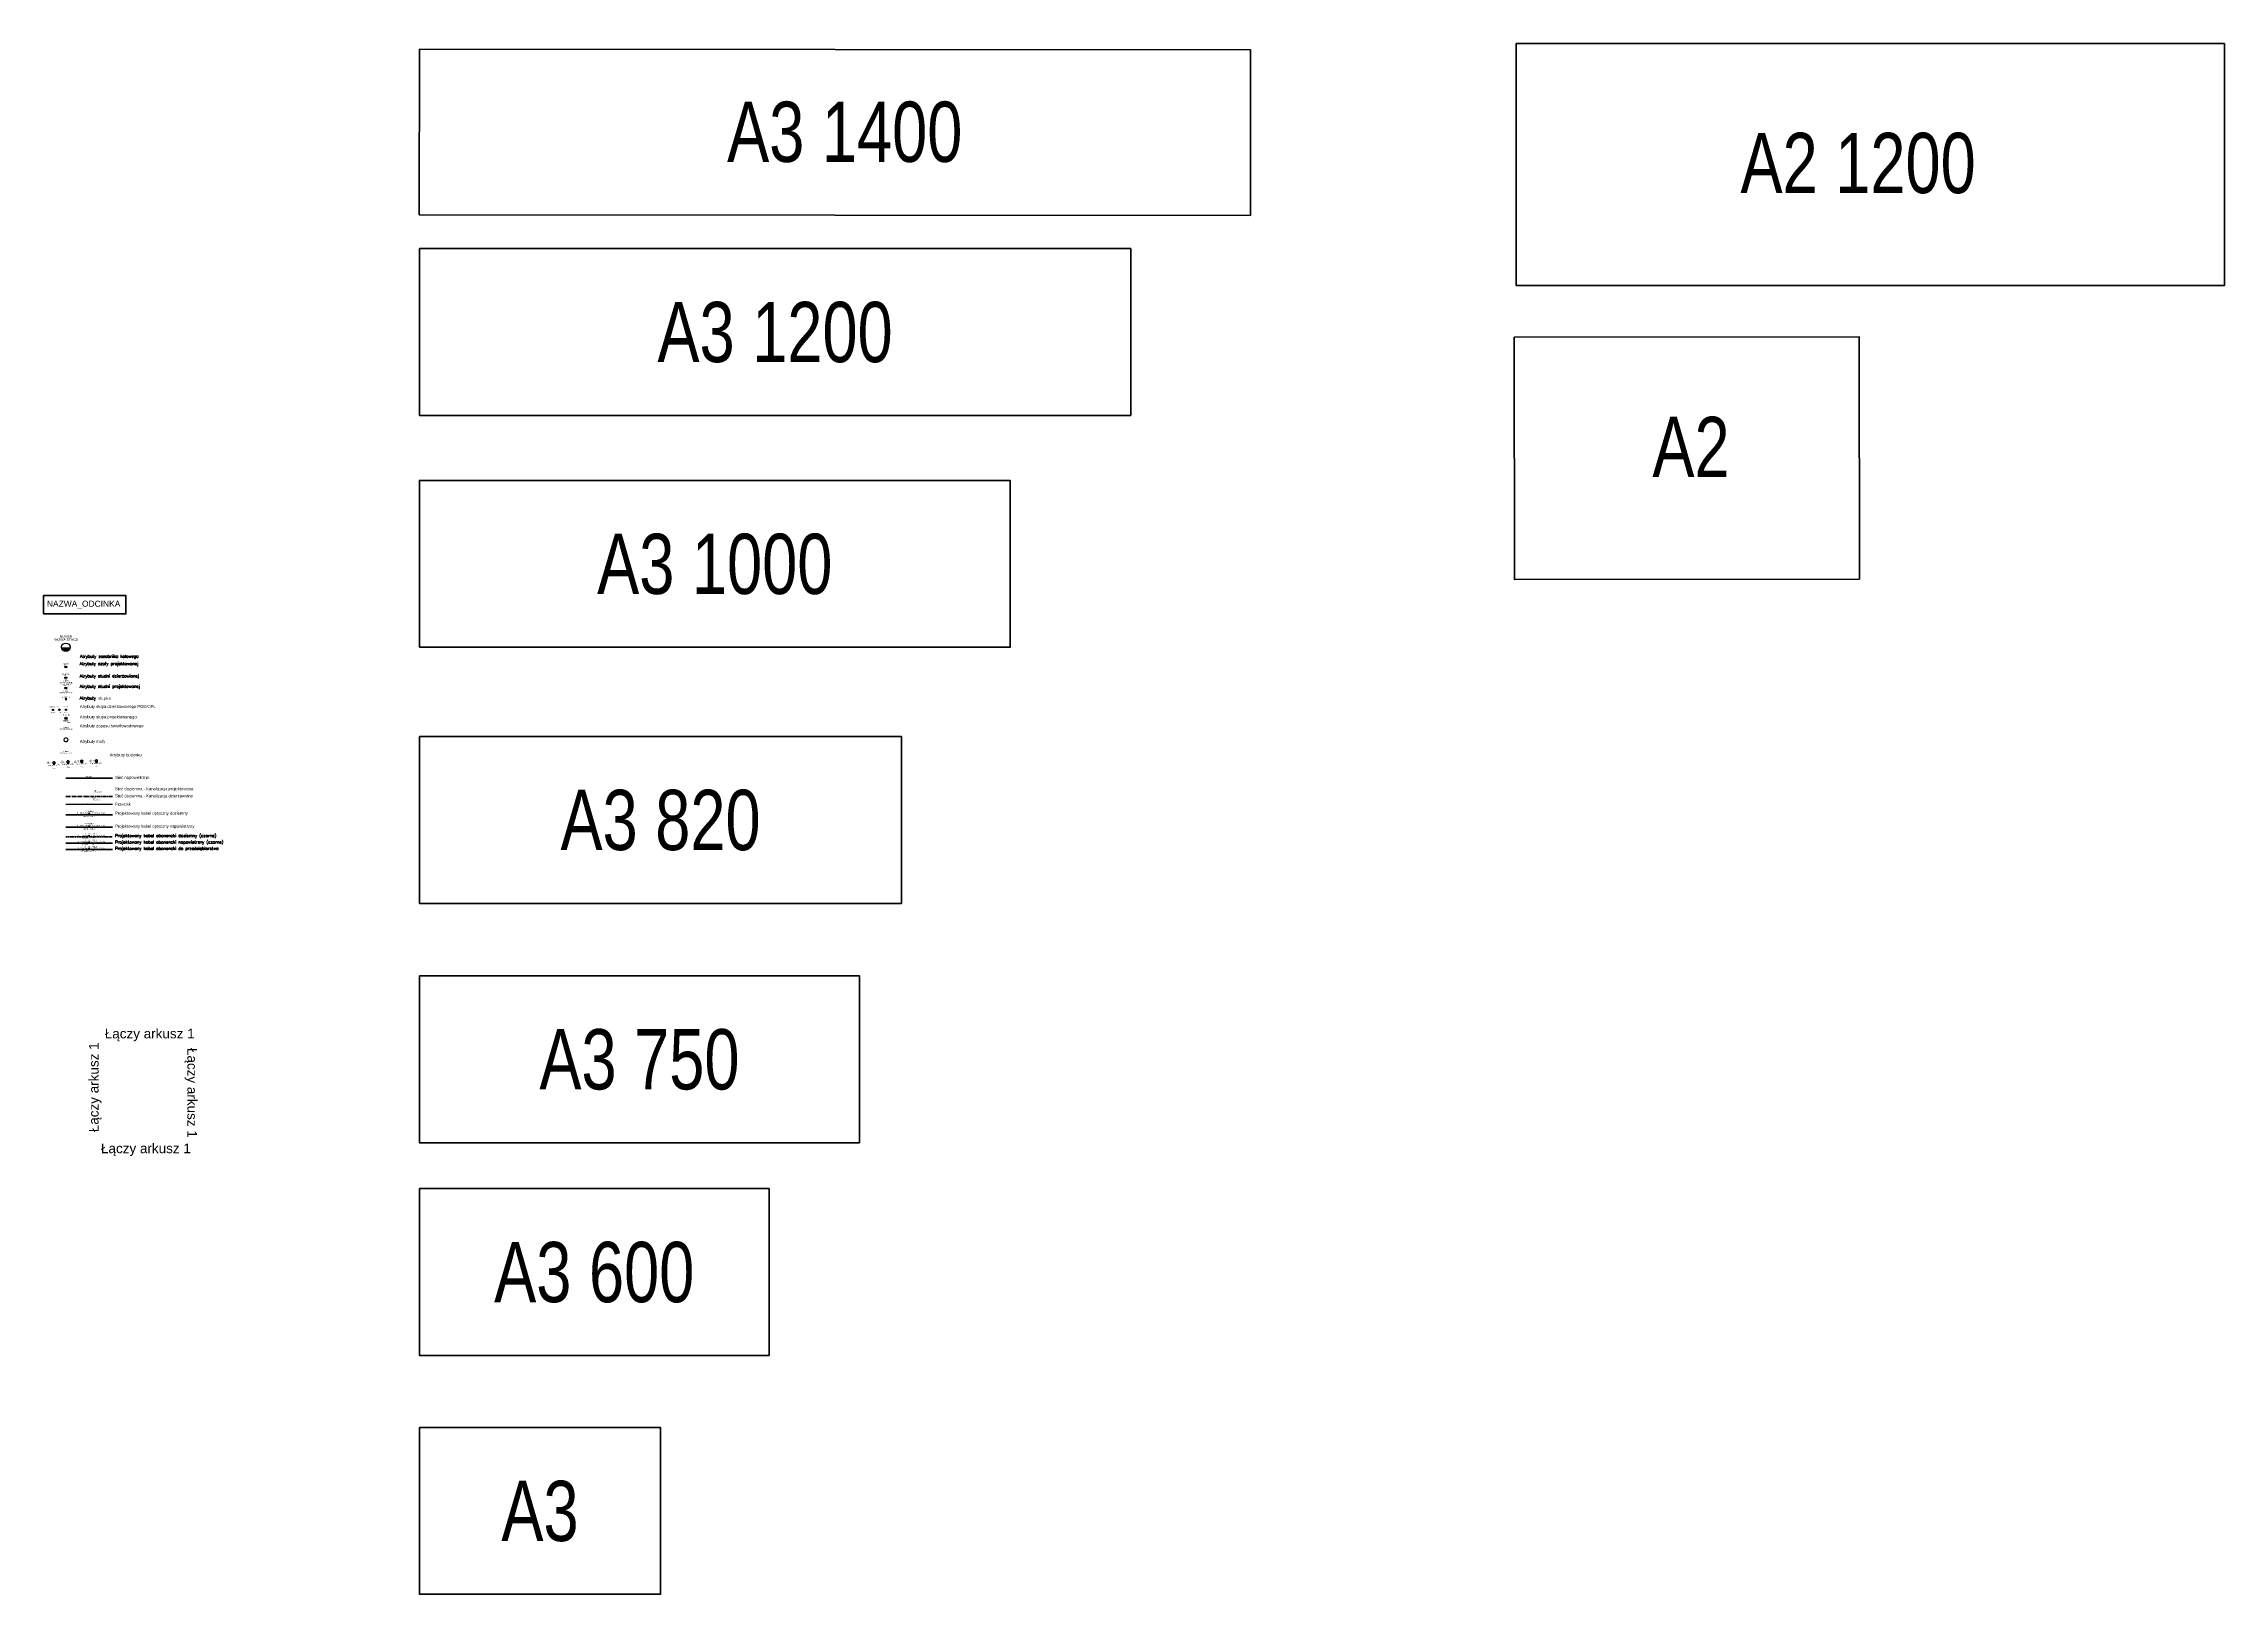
# Model space of a CAD drawing. Header units: metres. Extents: x 7542702 to 7555152, y 5804026 to 5815503.
# Drawn here: x 7549963 to 7551772, y 5806556 to 5807843 of the extents above; entities that cross this region are included whole.
import ezdxf
from ezdxf.enums import TextEntityAlignment as Align

# ---------------------------------------------------------------- set-up
doc = ezdxf.new("R2010")
doc.units = ezdxf.units.M
doc.linetypes.add('CENTER', pattern=[50.8, 31.75, -6.35, 6.35, -6.35])
doc.linetypes.add('DYN_DIM', pattern=[0.013455, 0.003844, -0.009611])
for name, color, linetype, lineweight in [('_ARKUSZE', 236, 'Continuous', 50), ('_KABEL_ABONENCKI_DOZIEMNY', 104, 'DYN_DIM', 50), ('_KABEL_ABONENCKI_NAPOWIETRZNY', 104, 'Continuous', 50), ('_KABEL_ABONENCKI_PRZEDSIEBIORSTWO', 4, 'Continuous', 50), ('_KABEL_OPTYCZNY_DOZIEMNY', 1, 'Continuous', 50), ('_KABEL_OPTYCZNY_NAPOWIETRZNY', 1, 'Continuous', 50), ('_MUFA', 202, 'Continuous', 30), ('_ODCINEK_FUNKCJONALNY', 3, 'Continuous', 50), ('_PA_DODATKOWE', 2, 'Continuous', 30), ('_PA_INWESTYCJE_WŁASNE', 6, 'Continuous', 30), ('_PA_OPCJONALNE', 1, 'Continuous', 30), ('_PA_PODSTAWOWE', 3, 'Continuous', 30), ('_PRZECISK', 5, 'Continuous', 30), ('_SIEC_DOZIEMNA_DZIERZAWIONA', 32, 'CENTER', 50), ('_SIEC_NAPOWIETRZNA', 5, 'Continuous', 50), ('_SLUP_DZIERZAWIONY_ENERGETYCZNY', 1, 'Continuous', 30), ('_SLUP_DZIERZAWIONY_OŚWIETLENIOWY', 104, 'Continuous', 30), ('_SLUP_DZIERZAWIONY_TELEKOMUNIKACYJNY', 30, 'Continuous', 30), ('_SLUP_PROJEKTOWANY', 4, 'Continuous', 30), ('_SLUPEK', 30, 'Continuous', 30), ('_STACJA_TRANSFORMATOROWA', 1, 'Continuous', 30), ('_STUDNIA_DZIERZAWIONA', 32, 'Continuous', 30), ('_STUDNIA_PROJEKTOWANA', 30, 'Continuous', 30), ('_SZAFA_OLT_PROJEKTOWANA', 30, 'Continuous', 30), ('_SZAFA_PROJEKTOWANA', 30, 'Continuous', 30), ('_ZAPAS', 3, 'Continuous', 30), ('_ZAPAS_KABLA', 3, 'Continuous', 30)]:
    doc.layers.add(name, color=color, linetype=linetype, lineweight=lineweight)
for name, color, linetype in [('_INFO_LOKALIZACJA', 7, 'Continuous'), ('_INFO_MUFA', 150, 'Continuous'), ('_INFO_ZAPAS', 7, 'Continuous'), ('_MM mufy', 3, 'Continuous'), ('_TABELKA', 7, 'Continuous'), ('_WYMIAROWANIE', 5, 'Continuous')]:
    doc.layers.add(name, color=color, linetype=linetype)
doc.layers.get('_MUFA').off()
doc.styles.add('DYN_DIM', font='arial.ttf')
doc.styles.get("Standard").update_dxf_attribs({"font": 'arial.ttf'})
doc.dimstyles.get("Standard").update_dxf_attribs({"dimtxt": 0.18, "dimasz": 0.18, "dimexe": 0.18, "dimexo": 0.0625, "dimgap": 0.09, "dimtad": 0, "dimtih": 1, "dimtoh": 1, "dimdec": 4, "dimzin": 0, "dimdsep": 46, "dimtxsty": 'Standard', "dimcen": 0.09, "dimadec": 0, "dimazin": 0, "dimtfac": 1, "dimtdec": 4, "dimtofl": 0, "dimtmove": 0, "dimatfit": 3, "dimfxl": 1, "dimtolj": 1, "dimtzin": 0, "dimarcsym": 0})

# ---------------------------------------------------------------- blocks, each defined once
blk = doc.blocks.new('STACJA_TRANSFORMATOROWA')
at = {"layer": '_STACJA_TRANSFORMATOROWA', "ltscale": 0.8}
h = blk.add_hatch(color=256, dxfattribs=at)
h.paths.add_polyline_path([(-3.5, 0.1), (3.6, 0.1, 0.978096)])
h.paths.add_polyline_path([(3.6, 0, 0.003703), (3.6, 0.1), (-3.5, 0.1, 1.014849)])
h.paths.add_polyline_path([(-3.5, 0.1), (3.6, 0.1, 0.978096)])
at = {"layer": '_STACJA_TRANSFORMATOROWA'}
blk.add_circle((0, 0), 3.55, dxfattribs=at)
blk = doc.blocks.new('*D86')
at = {"layer": 'Defpoints', "color": 0}
for p in [(7549981.8, 5807233.5), (7549981.8, 5807233.5), (7550020.4, 5807233.5)]:
    blk.add_point(p, dxfattribs=at)
at = {"layer": '_WYMIAROWANIE', "color": 0, "insert": (7550001.1, 5807234.4), "char_height": 1.5, "attachment_point": 5}
blk.add_mtext('\\A1;38.6m', dxfattribs=at)
blk = doc.blocks.new('OPIS_KABLA')
at = {"color": 0, "linetype": 'Continuous'}
blk.add_lwpolyline([(0, 0.5), (0, 1.5)], dxfattribs=at)
blk.add_circle((0, 0), 0.1, dxfattribs=at)
at = {"color": 0, "style": 'DYN_DIM', "flags": 4}
blk.add_attdef('DLUGOSC_TRASOWA', text='', height=1, dxfattribs=at).set_placement((-0.3, 0.5), align=Align.RIGHT)
at = {"color": 0, "lineweight": -3, "style": 'DYN_DIM'}
for tag, flags, p in [('ODC_FUNKCJONALNY', 13, (0, 3.4)), ('TYP_KABLA', 12, (0, 2))]:
    blk.add_attdef(tag, text='', height=1, dxfattribs=dict(at, flags=flags)).set_placement(p, align=Align.CENTER)
at = {"color": 0, "lineweight": -3, "style": 'DYN_DIM', "flags": 12}
blk.add_attdef('DLUGOSC_INSTALACYJNA', (0.3, 0.5), '', height=1, dxfattribs=at)
at = {"color": 0, "style": 'DYN_DIM', "flags": 12}
blk.add_attdef('NUMER_KABLA', text='', height=1, dxfattribs=at).set_placement((0, -1.6), align=Align.CENTER)
blk = doc.blocks.new('OPIS_PRZYLACZA')
at = {"color": 0, "linetype": 'Continuous', "lineweight": 30}
blk.add_lwpolyline([(0, 0.5), (0, 1.5)], dxfattribs=at)
at = {"color": 0}
blk.add_circle((0, 0), 0.1, dxfattribs=at)
at = {"color": 0, "insert": (-1.2, -0.6), "char_height": 1, "width": 7.492, "attachment_point": 3}
blk.add_mtext('L. KABLI:', dxfattribs=at)
at = {"color": 0, "style": 'DYN_DIM', "flags": 12}
for tag, p in [('DLUGOSC_TRASOWA', (-0.2, 0.5)), ('ILOSC_KABLI', (0, -1.5))]:
    blk.add_attdef(tag, text='', height=1, dxfattribs=at).set_placement(p, align=Align.RIGHT)
at = {"color": 0, "lineweight": -3, "style": 'DYN_DIM'}
for tag, flags, p in [('ODC_FUNKCJONALNY', 13, (0, 3.4)), ('TYP_KABLA', 12, (0, 2))]:
    blk.add_attdef(tag, text='', height=1, dxfattribs=dict(at, flags=flags)).set_placement(p, align=Align.CENTER)
at = {"color": 0, "style": 'DYN_DIM', "flags": 13}
blk.add_attdef('NUMER_ID', text='', height=1, dxfattribs=at).set_placement((-0.6, 5.2), align=Align.MIDDLE)
at = {"color": 0, "lineweight": -3, "style": 'DYN_DIM', "flags": 12}
blk.add_attdef('DLUGOSC_INSTALACYJNA', (0.3, 0.5), '', height=1, dxfattribs=at)
at = {"color": 150, "style": 'DYN_DIM', "flags": 12}
for tag, p in [('NUMER_WLOKNA', (0.8, -2.8)), ('MUFA', (0.8, -1.5))]:
    blk.add_attdef(tag, p, '', height=1, dxfattribs=at)
blk = doc.blocks.new('MUFA_II')
at = {"layer": '_MM mufy'}
h = blk.add_hatch(color=256, dxfattribs=at)
h.dxf.hatch_style = 1
h.paths.add_polyline_path([(2.2, 0.1, 1), (-2.1, -0.1, 1)])
h.paths.add_polyline_path([(-1.1, 0, -1), (1.2, 0.1, -1)], flags=16)
h.paths.add_polyline_path([(-0.8, 0, -1), (0.9, 0.1, -1)], flags=0)
blk = doc.blocks.new('ZAPAS')
at = {"layer": '_ZAPAS'}
blk.add_circle((0, 0), 1, dxfattribs=at)
blk.add_text('ZAPAS', height=1, dxfattribs=at).set_placement((0, -2.5), align=Align.CENTER)
at = {"layer": '_ZAPAS', "style": 'DYN_DIM', "flags": 13}
blk.add_attdef('ODC_FUNKCJONALNY', text='', height=1, dxfattribs=at).set_placement((0, 1.6), align=Align.CENTER)
at = {"layer": '_ZAPAS', "flags": 12}
blk.add_attdef('DLUGOSC', text='', height=1, dxfattribs=at).set_placement((0, -4), align=Align.CENTER)
blk = doc.blocks.new('SLUP_PROJEKTOWANY')
h = blk.add_hatch(color=256)
h.dxf.hatch_style = 1
h.paths.add_polyline_path([(0.5, 0, 1), (-0.5, 0, 1)])
at = {"lineweight": 30}
blk.add_circle((0, 0), 0.527, dxfattribs=at)
at = {"color": 7, "flags": 12}
blk.add_attdef('WLASCICIEL', text='', height=1, dxfattribs=at).set_placement((1.3, 2.3), align=Align.RIGHT)
at = {"color": 7, "lineweight": -3, "style": 'DYN_DIM', "flags": 13}
blk.add_attdef('ODC_FUNKCJONALNY', text='', height=1, dxfattribs=at).set_placement((0.4, 3.8), align=Align.CENTER)
at = {"color": 7, "flags": 12}
blk.add_attdef('SLUP_NUMER', (1.5, 2.3), '', height=1, dxfattribs=at)
blk.add_attdef('TYP', text='', height=1, dxfattribs=at).set_placement((0, -2.8), align=Align.CENTER)
blk = doc.blocks.new('SLUP_DZIERZAWIONY')
h = blk.add_hatch(color=256)
h.dxf.hatch_style = 1
h.paths.add_polyline_path([(0.5, 0, 1), (-0.5, 0, 1)])
at = {"lineweight": 30}
blk.add_circle((0, 0), 0.527, dxfattribs=at)
at = {"color": 7, "flags": 12}
blk.add_attdef('WLASCICIEL', text='', height=1, dxfattribs=at).set_placement((0.6, 1.9), align=Align.RIGHT)
at = {"color": 7, "style": 'DYN_DIM', "flags": 13}
blk.add_attdef('ODC_FUNKCJONALNY', text='', height=1, dxfattribs=at).set_placement((0.4, 3.3), align=Align.CENTER)
at = {"color": 7, "flags": 12}
blk.add_attdef('SLUP_NUMER', (0.9, 1.9), '', height=1, dxfattribs=at)
blk.add_attdef('TYP', text='', height=1, dxfattribs=at).set_placement((0, -2.8), align=Align.CENTER)
blk = doc.blocks.new('SLUPEK')
at = {"layer": '_SLUPEK'}
blk.add_lwpolyline([(-0.7, 1.2), (0, 0), (0.7, 1.2)], close=True, dxfattribs=at)
at = {"layer": '_SLUPEK', "style": 'DYN_DIM'}
blk.add_text('SŁUPEK', height=1, dxfattribs=at).set_placement((-3.3, 1.9))
at = {"layer": '_SLUPEK', "style": 'DYN_DIM', "flags": 13}
blk.add_attdef('ODC_FUNKCJONALNY', text='', height=1, dxfattribs=at).set_placement((0, 3.4), align=Align.CENTER)
at = {"layer": '_SLUPEK', "style": 'DYN_DIM', "flags": 12}
blk.add_attdef('NUMER', (2.6, 1.9), '', height=1, dxfattribs=at)
blk = doc.blocks.new('STUDNIA_PROJEKTOWANA')
at = {"layer": '_STUDNIA_PROJEKTOWANA'}
blk.add_lwpolyline([(-0.8, -0.4), (-0.8, 0.4), (0.8, 0.4), (0.8, -0.4)], close=True, dxfattribs=at)
at = {"layer": '_STUDNIA_PROJEKTOWANA', "style": 'DYN_DIM'}
blk.add_text('STUDNIA', height=1, dxfattribs=at).set_placement((-3.4, 2.3))
for tag, flags, p in [('ODC_FUNKCJONALNY', 13, (0, 3.8)), ('TYP', 12, (0, 1)), ('DLUGOSC_ZAPASU', 12, (0, -1.7)), ('WSPOLRZEDNE', 12, (0, -4.6)), ('ADRES', 12, (0, -3.3))]:
    blk.add_attdef(tag, text='', height=1, dxfattribs=dict(at, flags=flags)).set_placement(p, align=Align.CENTER)
at = {"layer": '_STUDNIA_PROJEKTOWANA', "style": 'DYN_DIM', "flags": 12}
blk.add_attdef('NUMER', (3.2, 2.3), '', height=1, dxfattribs=at)
blk = doc.blocks.new('STUDNIA_DZIERZAWIONA')
at = {"layer": '_STUDNIA_DZIERZAWIONA'}
blk.add_lwpolyline([(-0.8, -0.4), (-0.8, 0.4), (0.8, 0.4), (0.8, -0.4)], close=True, dxfattribs=at)
at = {"layer": '_STUDNIA_DZIERZAWIONA', "style": 'DYN_DIM'}
blk.add_text('STUDNIA', height=1, dxfattribs=at).set_placement((-3.3, 2.3))
for tag, flags, p in [('ODC_FUNKCJONALNY', 13, (0, 3.7)), ('TYP', 12, (0, 1)), ('DLUGOSC_ZAPASU', 12, (0, -1.7)), ('WSPOLRZEDNE', 12, (0, -4.6)), ('ADRES', 12, (0, -3.3))]:
    blk.add_attdef(tag, text='', height=1, dxfattribs=dict(at, flags=flags)).set_placement(p, align=Align.CENTER)
at = {"layer": '_STUDNIA_DZIERZAWIONA', "style": 'DYN_DIM', "flags": 12}
blk.add_attdef('NUMER', (3.2, 2.3), '', height=1, dxfattribs=at)
blk = doc.blocks.new('SZAFA')
at = {"layer": '_SZAFA_PROJEKTOWANA'}
for p, q in [((-0.8, 0.4), (0.8, -0.4)), ((0.8, 0.4), (-0.8, -0.4))]:
    blk.add_line(p, q, dxfattribs=at)
blk.add_lwpolyline([(-0.8, 0.4), (0.8, 0.4), (0.8, -0.4), (-0.8, -0.4)], close=True, dxfattribs=at)
at = {"layer": '_SZAFA_PROJEKTOWANA', "style": 'DYN_DIM'}
blk.add_text('SZAFA', height=1, dxfattribs=at).set_placement((0, 2.3), align=Align.CENTER)
for tag, flags, p in [('ODC_FUNKCJONALNY', 13, (0, 3.7)), ('TYP', 12, (0, 1))]:
    blk.add_attdef(tag, text='', height=1, dxfattribs=dict(at, flags=flags)).set_placement(p, align=Align.CENTER)
blk = doc.blocks.new('MUFA_I')
blk = doc.blocks.new('SIEC_DOZIEMNA')
at = {"color": 0, "linetype": 'Continuous'}
blk.add_circle((0, 0), 0.1, dxfattribs=at)
at = {"color": 0, "style": 'DYN_DIM', "flags": 12}
for tag, p in [('DLUGOSC', (0, 0.5)), ('TYP', (0, 1.7))]:
    blk.add_attdef(tag, text='', height=1, dxfattribs=at).set_placement(p, align=Align.CENTER)
blk = doc.blocks.new('ADRES')
for points in [[(0.8, -2.1), (0.8, -2.1), (0.8, -1), (1.2, -1), (0, 0), (-1.2, -1), (-0.8, -1), (-0.8, -2.1), (0.8, -2.1), (0.8, -2.1)], [(-0.3, -2.1), (-0.3, -1.4), (0.3, -1.4), (0.3, -2.1)]]:
    blk.add_lwpolyline(points)
at = {"color": 212, "insert": (-3.1, -0.4), "char_height": 1, "width": 1e-16, "attachment_point": 6}
blk.add_mtext('LOK:  ', dxfattribs=at)
at = {"color": 4, "insert": (-3.1, -1.7), "char_height": 1, "width": 1e-16, "attachment_point": 6}
blk.add_mtext('PRZ: ', dxfattribs=at)
at = {"color": 7}
for tag, flags, p in [('WOJEWODZTWO', 13, (23.3, 20)), ('ID_OBSZARU', 13, (29.1, 23.1)), ('POWIAT', 13, (29.1, 18.5)), ('SZEROKOSC_GEOGRAFICZNA', 13, (18.7, 10.2)), ('KATEGORIA_STAWKI_JEDNOSTKOWEJ_100', 13, (29.1, 4.8)), ('KWOTA_STAWKI_JEDNOSTKOWEJ_100', 13, (29.1, 2.9)), ('DLUGOSC_GEOGRAFICZNA', 13, (29.1, 8.2)), ('DOFINANSOWANIE_95', 13, (29.1, 0.9)), ('GMINA', 13, (29.1, 16.8)), ('TERC', 13, (29.1, 15.2)), ('SIMC', 13, (29.1, 13.4)), ('ULIC', 13, (29.1, 11.8)), ('NR_PORZADKOWY', 12, (0, -6.1)), ('MIEJSCOWOSC', 12, (0, -3.6)), ('ULICA', 12, (0, -4.9))]:
    blk.add_attdef(tag, text='', height=1, dxfattribs=dict(at, flags=flags)).set_placement(p, align=Align.CENTER)
at = {"color": 1}
for tag, flags, p in [('ID_PA', 5, (29.1, 21.6)), ('RODZAJ_OBIEKTU', 5, (29.1, 6.6)), ('ZAPAS', 13, (29.1, -2.6))]:
    blk.add_attdef(tag, text='', height=1, dxfattribs=dict(at, flags=flags)).set_placement(p, align=Align.CENTER)
at = {"color": 212, "flags": 12}
blk.add_attdef('LICZBA_LOKALI', text='', height=1, dxfattribs=at).set_placement((-2.9, -0.4), align=Align.MIDDLE_LEFT)
at = {"color": 150, "flags": 12}
for tag, p in [('MUFA', (1.8, -0.9)), ('NUMER_WLOKNA', (1.9, -2.2))]:
    blk.add_attdef(tag, p, '', height=1, dxfattribs=at)
at = {"color": 7, "style": 'DYN_DIM', "flags": 13}
blk.add_attdef('ODC_FUNKCJONALNY', text='', height=1, dxfattribs=at).set_placement((29.1, -1), align=Align.CENTER)
at = {"color": 4, "flags": 12}
blk.add_attdef('LICZBA_SED_W_DANYM_PA', text='', height=1, dxfattribs=at).set_placement((-2.9, -1.7), align=Align.MIDDLE_LEFT)
blk = doc.blocks.new('ARKUSZ A3 1200')
at = {"layer": '_ARKUSZE'}
blk.add_lwpolyline([(-295, 69.2), (295, 69.2), (295, -69.2), (-295, -69.2)], close=True, dxfattribs=at)
at = {"layer": '_ARKUSZE', "width": 0.75}
blk.add_attdef('ARKUSZ', text='', height=50, dxfattribs=at).set_placement((0, 0), align=Align.MIDDLE)
blk = doc.blocks.new('ARKUSZ A3 820')
at = {"layer": '_ARKUSZE'}
blk.add_lwpolyline([(-200, 69.2), (200, 69.2), (200, -69.2), (-200, -69.2)], close=True, dxfattribs=at)
at = {"layer": '_ARKUSZE', "width": 0.75}
blk.add_attdef('ARKUSZ', text='', height=50, dxfattribs=at).set_placement((0, 0), align=Align.MIDDLE)
blk = doc.blocks.new('ARKUSZ A3 750')
at = {"layer": '_ARKUSZE'}
blk.add_lwpolyline([(-182.5, 69.3), (182.5, 69.3), (182.5, -69.2), (-182.5, -69.2)], close=True, dxfattribs=at)
at = {"layer": '_ARKUSZE', "width": 0.75}
blk.add_attdef('ARKUSZ', text='', height=50, dxfattribs=at).set_placement((0, 0), align=Align.MIDDLE)
blk = doc.blocks.new('ARKUSZ A3 600')
at = {"layer": '_ARKUSZE'}
blk.add_lwpolyline([(-145, 69.2), (145, 69.2), (145, -69.2), (-145, -69.2)], close=True, dxfattribs=at)
at = {"layer": '_ARKUSZE', "width": 0.75}
blk.add_attdef('ARKUSZ', text='', height=50, dxfattribs=at).set_placement((0, 0), align=Align.MIDDLE)
blk = doc.blocks.new('ARKUSZ A3')
at = {"layer": '_ARKUSZE'}
blk.add_lwpolyline([(-100, 69.2), (100, 69.2), (100, -69.2), (-100, -69.2)], close=True, dxfattribs=at)
at = {"layer": '_ARKUSZE', "width": 0.75}
blk.add_attdef('ARKUSZ', text='', height=50, dxfattribs=at).set_placement((0, 0), align=Align.MIDDLE)
blk = doc.blocks.new('ARKUSZ A3 1000')
at = {"layer": '_ARKUSZE'}
blk.add_lwpolyline([(-245, -69.25), (245, -69.25), (245, 69.25), (-245, 69.25)], close=True, dxfattribs=at)
at = {"layer": '_ARKUSZE', "width": 0.75}
blk.add_attdef('ARKUSZ', text='', height=50, dxfattribs=at).set_placement((0, 0), align=Align.MIDDLE)
blk = doc.blocks.new('5E300DC')
at = {"layer": '_ARKUSZE'}
blk.add_lwpolyline([(-344638, 69017), (344775, 68330), (344638, -69017), (-344775, -68330)], close=True, dxfattribs=at)
at = {"layer": '_ARKUSZE', "width": 0.75}
blk.add_attdef('ARKUSZ', text='', height=50000, dxfattribs=at).set_placement((8165, 488), align=Align.MIDDLE)
blk = doc.blocks.new('5E3009C')
at = {"layer": '_ARKUSZE'}
blk.add_lwpolyline([(-293700, 100399), (293700, 100399), (293700, -100399), (-293700, -100399)], close=True, dxfattribs=at)
at = {"layer": '_ARKUSZE', "width": 0.75}
blk.add_attdef('ARKUSZ', text='', height=50000, dxfattribs=at).set_placement((-10144, 1386), align=Align.MIDDLE)
blk = doc.blocks.new('5E3007C')
at = {"layer": '_ARKUSZE'}
blk.add_lwpolyline([(-146580, 92319), (139568, 92673), (139817, -108368), (-146331, -108723)], close=True, dxfattribs=at)
at = {"layer": '_ARKUSZE', "width": 0.75}
blk.add_attdef('ARKUSZ', text='', height=50000, dxfattribs=at).set_placement((89, 1664), align=Align.MIDDLE)

msp = doc.modelspace()

# ---------------------------------------------------------------- linework, layer by layer
at = {"layer": '_KABEL_ABONENCKI_DOZIEMNY'}
msp.add_lwpolyline([(7549981.82, 5807184.76), (7550020.4, 5807184.76)], dxfattribs=at)
at = {"layer": '_KABEL_ABONENCKI_NAPOWIETRZNY'}
msp.add_lwpolyline([(7549981.82, 5807179.44), (7550020.4, 5807179.44)], dxfattribs=at)
at = {"layer": '_KABEL_ABONENCKI_PRZEDSIEBIORSTWO'}
msp.add_lwpolyline([(7549981.82, 5807174.13), (7550020.4, 5807174.13)], dxfattribs=at)
at = {"layer": '_KABEL_OPTYCZNY_DOZIEMNY'}
msp.add_lwpolyline([(7549981.82, 5807203.03), (7550020.4, 5807203.03)], dxfattribs=at)
at = {"layer": '_KABEL_OPTYCZNY_NAPOWIETRZNY'}
msp.add_lwpolyline([(7549981.82, 5807192.7), (7550020.4, 5807192.7)], dxfattribs=at)
at = {"layer": '_ODCINEK_FUNKCJONALNY'}
msp.add_lwpolyline([(7549963.32, 5807384.84), (7550031.53, 5807384.84), (7550031.53, 5807369.73), (7549963.32, 5807369.73)], close=True, dxfattribs=at)
at = {"layer": '_PRZECISK'}
msp.add_line((7549981.82, 5807211.82), (7550020.4, 5807211.82), dxfattribs=at)
at = {"layer": '_SIEC_DOZIEMNA_DZIERZAWIONA', "ltscale": 0.1}
msp.add_line((7549981.82, 5807218.23), (7550020.4, 5807218.23), dxfattribs=at)
at = {"layer": '_SIEC_NAPOWIETRZNA', "ltscale": 0.2}
msp.add_line((7549981.82, 5807233.54), (7550020.4, 5807233.54), dxfattribs=at)

# ---------------------------------------------------------------- block references
at = {"layer": '_ARKUSZE', "color": 4, "xscale": 0.001, "yscale": 0.001, "zscale": 0.001}
for name, p, values in [('5E300DC', (7550619.71, 5807769.23), {'ARKUSZ': 'A3 1400'}), ('5E3009C', (7551478.63, 5807742.45), {'ARKUSZ': 'A2 1200'}), ('5E3007C', (7551329.77, 5807506.92), {'ARKUSZ': 'A2'})]:
    msp.add_blockref(name, p, dxfattribs=at).add_auto_attribs(values)
at = {"layer": '_ARKUSZE'}
for name, p, values in [('ARKUSZ A3 1200', (7550570.07, 5807603.59), {'ARKUSZ': 'A3 1200'}), ('ARKUSZ A3 1000', (7550520.07, 5807411.24), {'ARKUSZ': 'A3 1000'}), ('ARKUSZ A3 820', (7550475.07, 5807198.77), {'ARKUSZ': 'A3 820'}), ('ARKUSZ A3 750', (7550457.57, 5807000.21), {'ARKUSZ': 'A3 750'}), ('ARKUSZ A3 600', (7550420.07, 5806823.69), {'ARKUSZ': 'A3 600'}), ('ARKUSZ A3', (7550375.07, 5806625.49), {'ARKUSZ': 'A3'})]:
    msp.add_blockref(name, p, dxfattribs=at).add_auto_attribs(values)
at = {"layer": '_KABEL_ABONENCKI_DOZIEMNY'}
ref = msp.add_blockref('OPIS_PRZYLACZA', (7550001.21, 5807184.76), dxfattribs=at)
ref.add_attrib('ILOSC_KABLI', '1', dxfattribs={"layer": '0', "color": 0, "height": 1, "style": 'DYN_DIM', "flags": 12}).set_placement((7549998.1, 5807186.77), align=Align.RIGHT)
ref.add_attrib('TYP_KABLA', 'TYP KABLA', (7550000.13, 5807186.77), dxfattribs={"layer": '0', "color": 0, "lineweight": -3, "height": 1, "style": 'DYN_DIM', "flags": 12})
ref.add_attrib('DLUGOSC_TRASOWA', 'DL. TRASOWA', dxfattribs={"layer": '0', "color": 0, "height": 1, "style": 'DYN_DIM', "flags": 12}).set_placement((7550000.96, 5807185.26), align=Align.RIGHT)
ref.add_attrib('DLUGOSC_INSTALACYJNA', 'DL. INSTALACYJNA', (7550001.52, 5807185.26), dxfattribs={"layer": '0', "color": 0, "lineweight": -3, "height": 1, "style": 'DYN_DIM', "flags": 12})
ref.add_attrib('MUFA', 'C_GRĘ_M0180', dxfattribs={"layer": '_INFO_MUFA', "height": 1, "style": 'DYN_DIM', "flags": 12}).set_placement((7550005.07, 5807183.45), align=Align.RIGHT)
ref.add_attrib('NUMER_WLOKNA', '1', (7550006.1, 5807183.45), dxfattribs={"layer": '_INFO_MUFA', "height": 1, "style": 'DYN_DIM', "flags": 12})
at = {"layer": '_KABEL_ABONENCKI_NAPOWIETRZNY'}
ref = msp.add_blockref('OPIS_PRZYLACZA', (7550001.21, 5807179.44), dxfattribs=at)
ref.add_attrib('ILOSC_KABLI', '1', dxfattribs={"layer": '0', "color": 0, "height": 1, "style": 'DYN_DIM', "flags": 12}).set_placement((7549998.1, 5807181.46), align=Align.RIGHT)
ref.add_attrib('TYP_KABLA', 'TYP KABLA', (7550000.13, 5807181.46), dxfattribs={"layer": '0', "color": 0, "lineweight": -3, "height": 1, "style": 'DYN_DIM', "flags": 12})
ref.add_attrib('DLUGOSC_TRASOWA', 'DL. TRASOWA', dxfattribs={"layer": '0', "color": 0, "height": 1, "style": 'DYN_DIM', "flags": 12}).set_placement((7550000.96, 5807179.94), align=Align.RIGHT)
ref.add_attrib('DLUGOSC_INSTALACYJNA', 'DL. INSTALACYJNA', (7550001.52, 5807179.94), dxfattribs={"layer": '0', "color": 0, "lineweight": -3, "height": 1, "style": 'DYN_DIM', "flags": 12})
ref.add_attrib('MUFA', 'C_GRĘ_M0180', dxfattribs={"layer": '_INFO_MUFA', "height": 1, "style": 'DYN_DIM', "flags": 12}).set_placement((7550005.07, 5807178.14), align=Align.RIGHT)
ref.add_attrib('NUMER_WLOKNA', '1', (7550006.1, 5807178.14), dxfattribs={"layer": '_INFO_MUFA', "height": 1, "style": 'DYN_DIM', "flags": 12})
at = {"layer": '_KABEL_ABONENCKI_PRZEDSIEBIORSTWO'}
ref = msp.add_blockref('OPIS_PRZYLACZA', (7550001.21, 5807174.13), dxfattribs=at)
ref.add_attrib('ILOSC_KABLI', '1', dxfattribs={"layer": '0', "color": 0, "height": 1, "style": 'DYN_DIM', "flags": 12}).set_placement((7549998.1, 5807176.15), align=Align.RIGHT)
ref.add_attrib('TYP_KABLA', 'TYP KABLA', (7550000.13, 5807176.15), dxfattribs={"layer": '0', "color": 0, "lineweight": -3, "height": 1, "style": 'DYN_DIM', "flags": 12})
ref.add_attrib('DLUGOSC_TRASOWA', 'DL. TRASOWA', dxfattribs={"layer": '0', "color": 0, "height": 1, "style": 'DYN_DIM', "flags": 12}).set_placement((7550000.96, 5807174.63), align=Align.RIGHT)
ref.add_attrib('DLUGOSC_INSTALACYJNA', 'DL. INSTALACYJNA', (7550001.52, 5807174.63), dxfattribs={"layer": '0', "color": 0, "lineweight": -3, "height": 1, "style": 'DYN_DIM', "flags": 12})
ref.add_attrib('MUFA', 'C_GRĘ_M0180', dxfattribs={"layer": '_INFO_MUFA', "height": 1, "style": 'DYN_DIM', "flags": 12}).set_placement((7550005.07, 5807172.83), align=Align.RIGHT)
ref.add_attrib('NUMER_WLOKNA', '1', (7550006.1, 5807172.83), dxfattribs={"layer": '_INFO_MUFA', "height": 1, "style": 'DYN_DIM', "flags": 12})
at = {"layer": '_KABEL_OPTYCZNY_DOZIEMNY'}
ref = msp.add_blockref('OPIS_KABLA', (7550001.11, 5807203.03), dxfattribs=at)
ref.add_attrib('TYP_KABLA', 'TYP KABLA', dxfattribs={"layer": '0', "color": 0, "lineweight": -3, "height": 1, "style": 'DYN_DIM', "flags": 12}).set_placement((7550001.1, 5807205.45), align=Align.CENTER)
ref.add_attrib('DLUGOSC_INSTALACYJNA', 'DL. INSTALACYJNA', (7550001.4, 5807203.94), dxfattribs={"layer": '0', "color": 0, "lineweight": -3, "height": 1, "style": 'DYN_DIM', "flags": 12})
ref.add_attrib('DLUGOSC_TRASOWA', 'DL. TRASOWA', dxfattribs={"layer": '0', "color": 0, "height": 1, "style": 'DYN_DIM', "flags": 12}).set_placement((7550000.56, 5807203.94), align=Align.RIGHT)
ref.add_attrib('NUMER_KABLA', 'NUMER KABLA', dxfattribs={"layer": '0', "color": 0, "height": 1, "style": 'DYN_DIM', "flags": 4}).set_placement((7550001.11, 5807201.16), align=Align.CENTER)
at = {"layer": '_KABEL_OPTYCZNY_NAPOWIETRZNY'}
ref = msp.add_blockref('OPIS_KABLA', (7550001.11, 5807192.7), dxfattribs=at)
ref.add_attrib('TYP_KABLA', 'TYP KABLA', dxfattribs={"layer": '0', "color": 0, "lineweight": -3, "height": 1, "style": 'DYN_DIM', "flags": 12}).set_placement((7550001.1, 5807195.13), align=Align.CENTER)
ref.add_attrib('DLUGOSC_INSTALACYJNA', 'DL. INSTALACYJNA', (7550001.4, 5807193.61), dxfattribs={"layer": '0', "color": 0, "lineweight": -3, "height": 1, "style": 'DYN_DIM', "flags": 12})
ref.add_attrib('DLUGOSC_TRASOWA', 'DL. TRASOWA', dxfattribs={"layer": '0', "color": 0, "height": 1, "style": 'DYN_DIM', "flags": 12}).set_placement((7550000.56, 5807193.61), align=Align.RIGHT)
ref.add_attrib('NUMER_KABLA', 'NUMER KABLA', dxfattribs={"layer": '0', "color": 0, "height": 1, "style": 'DYN_DIM', "flags": 4}).set_placement((7550001.11, 5807190.83), align=Align.CENTER)
at = {"layer": '_MUFA'}
ref = msp.add_blockref('MUFA_II', (7549981.82, 5807265.23), dxfattribs=at)
ref.add_attrib('ADRES', 'ADRES', dxfattribs={"layer": '_INFO_LOKALIZACJA', "color": 202, "height": 1, "style": 'DYN_DIM', "flags": 12}).set_placement((7549981.82, 5807274.78), align=Align.CENTER)
ref.add_attrib('WSPOLRZEDNE', 'WSPÓŁRZĘDNE', dxfattribs={"layer": '_INFO_LOKALIZACJA', "color": 202, "height": 1, "style": 'DYN_DIM', "flags": 12}).set_placement((7549981.82, 5807273.44), align=Align.CENTER)
ref = msp.add_blockref('MUFA_I', (7549981.82, 5807265.24), dxfattribs=at)
ref.add_attrib('ADRES', 'ADRES', dxfattribs={"layer": '_INFO_LOKALIZACJA', "color": 6, "height": 1, "style": 'DYN_DIM', "flags": 12}).set_placement((7549981.82, 5807255.07), align=Align.CENTER)
ref.add_attrib('WSPOLRZEDNE', 'WSPÓŁRZĘDNE', dxfattribs={"layer": '_INFO_LOKALIZACJA', "color": 6, "height": 1, "style": 'DYN_DIM', "flags": 12}).set_placement((7549981.82, 5807253.71), align=Align.CENTER)
at = {"layer": '_PA_DODATKOWE'}
ref = msp.add_blockref('ADRES', (7549983.51, 5807248), dxfattribs=dict(at, rotation=1))
ref.add_attrib('MIEJSCOWOSC', 'RUDNIK DUŻY', dxfattribs={"layer": '0', "color": 7, "height": 1, "rotation": 1, "flags": 12}).set_placement((7549983.57, 5807244.35), align=Align.CENTER)
ref.add_attrib('NR_PORZADKOWY', '27A', dxfattribs={"layer": '0', "color": 7, "height": 1, "rotation": 1, "flags": 12}).set_placement((7549983.62, 5807241.91), align=Align.CENTER)
ref.add_attrib('LICZBA_LOKALI', '1', (7549980.64, 5807247.04), dxfattribs={"layer": '0', "color": 212, "height": 1, "rotation": 1, "flags": 12})
ref.add_attrib('LICZBA_SED_W_DANYM_PA', '0', (7549980.67, 5807245.75), dxfattribs={"layer": '0', "color": 4, "height": 1, "rotation": 1, "flags": 12})
at = {"layer": '_PA_INWESTYCJE_WŁASNE'}
ref = msp.add_blockref('ADRES', (7549971.88, 5807247.08), dxfattribs=dict(at, rotation=1))
ref.add_attrib('MIEJSCOWOSC', 'RUDNIK DUŻY', dxfattribs={"layer": '0', "color": 7, "height": 1, "rotation": 1, "flags": 12}).set_placement((7549971.94, 5807243.44), align=Align.CENTER)
ref.add_attrib('NR_PORZADKOWY', '27A', dxfattribs={"layer": '0', "color": 7, "height": 1, "rotation": 1, "flags": 12}).set_placement((7549971.99, 5807240.99), align=Align.CENTER)
ref.add_attrib('LICZBA_LOKALI', '1', (7549969.01, 5807246.12), dxfattribs={"layer": '0', "color": 212, "height": 1, "rotation": 1, "flags": 12})
ref.add_attrib('LICZBA_SED_W_DANYM_PA', '0', (7549969.04, 5807244.84), dxfattribs={"layer": '0', "color": 4, "height": 1, "rotation": 1, "flags": 12})
at = {"layer": '_PA_OPCJONALNE'}
ref = msp.add_blockref('ADRES', (7550007.09, 5807248.74), dxfattribs=dict(at, rotation=1))
ref.add_attrib('MIEJSCOWOSC', 'RUDNIK DUŻY', dxfattribs={"layer": '0', "color": 7, "height": 1, "rotation": 1, "flags": 12}).set_placement((7550007.15, 5807245.09), align=Align.CENTER)
ref.add_attrib('NR_PORZADKOWY', '27', dxfattribs={"layer": '0', "color": 7, "height": 1, "rotation": 1, "flags": 12}).set_placement((7550007.19, 5807242.65), align=Align.CENTER)
ref.add_attrib('LICZBA_LOKALI', '1', (7550004.22, 5807247.78), dxfattribs={"layer": '0', "color": 212, "height": 1, "rotation": 1, "flags": 12})
ref.add_attrib('LICZBA_SED_W_DANYM_PA', '0', (7550004.24, 5807246.49), dxfattribs={"layer": '0', "color": 4, "height": 1, "rotation": 1, "flags": 12})
at = {"layer": '_PA_PODSTAWOWE'}
ref = msp.add_blockref('ADRES', (7549994.96, 5807248.43), dxfattribs=dict(at, rotation=1))
ref.add_attrib('MIEJSCOWOSC', 'RUDNIK DUŻY', dxfattribs={"layer": '0', "color": 7, "height": 1, "rotation": 1, "flags": 12}).set_placement((7549995.02, 5807244.78), align=Align.CENTER)
ref.add_attrib('NR_PORZADKOWY', '27A', dxfattribs={"layer": '0', "color": 7, "height": 1, "rotation": 1, "flags": 12}).set_placement((7549995.07, 5807242.34), align=Align.CENTER)
ref.add_attrib('LICZBA_LOKALI', '1', (7549992.09, 5807247.47), dxfattribs={"layer": '0', "color": 212, "height": 1, "rotation": 1, "flags": 12})
ref.add_attrib('LICZBA_SED_W_DANYM_PA', '0', (7549992.12, 5807246.18), dxfattribs={"layer": '0', "color": 4, "height": 1, "rotation": 1, "flags": 12})
at = {"layer": '_PRZECISK'}
ref = msp.add_blockref('SIEC_DOZIEMNA', (7549999.94, 5807211.82), dxfattribs=at)
ref.add_attrib('DLUGOSC', 'DLUGOSC', (7550003.56, 5807214.99), dxfattribs={"layer": '0', "lineweight": -3, "height": 1, "style": 'DYN_DIM', "flags": 12})
ref.add_attrib('TYP', 'TYP', (7550003.56, 5807216.19), dxfattribs={"layer": '0', "lineweight": -3, "height": 1, "style": 'DYN_DIM', "flags": 12})
at = {"layer": '_SIEC_DOZIEMNA_DZIERZAWIONA'}
ref = msp.add_blockref('SIEC_DOZIEMNA', (7550001.11, 5807218.23), dxfattribs=at)
ref.add_attrib('DLUGOSC', 'DLUGOSC', (7550004.72, 5807221.4), dxfattribs={"layer": '0', "lineweight": -3, "height": 1, "style": 'DYN_DIM', "flags": 12})
ref.add_attrib('TYP', 'TYP', (7550004.72, 5807222.6), dxfattribs={"layer": '0', "lineweight": -3, "height": 1, "style": 'DYN_DIM', "flags": 12})
at = {"layer": '_SLUP_DZIERZAWIONY_ENERGETYCZNY'}
msp.add_blockref('SLUP_DZIERZAWIONY', (7549981.82, 5807290.19), dxfattribs=at).add_auto_attribs({'WLASCICIEL': 'PGE', 'SLUP_NUMER': '1', 'TYP': 'TYP'})
at = {"layer": '_SLUP_DZIERZAWIONY_OŚWIETLENIOWY'}
msp.add_blockref('SLUP_DZIERZAWIONY', (7549971.08, 5807290.01), dxfattribs=at).add_auto_attribs({'WLASCICIEL': 'OŚW', 'SLUP_NUMER': '1', 'TYP': 'TYP'})
at = {"layer": '_SLUP_DZIERZAWIONY_TELEKOMUNIKACYJNY'}
msp.add_blockref('SLUP_DZIERZAWIONY', (7549976.42, 5807290.19), dxfattribs=at).add_auto_attribs({'WLASCICIEL': 'OPL', 'SLUP_NUMER': '1', 'TYP': 'TYP'})
at = {"layer": '_SLUP_PROJEKTOWANY'}
msp.add_blockref('SLUP_PROJEKTOWANY', (7549981.82, 5807283.11), dxfattribs=at).add_auto_attribs({'WLASCICIEL': 'PROJ', 'SLUP_NUMER': '10', 'TYP': 'TYP'})
at = {"layer": '_SLUPEK'}
msp.add_blockref('SLUPEK', (7549981.82, 5807298.03), dxfattribs=at).add_auto_attribs({'NUMER': '1'})
at = {"layer": '_STACJA_TRANSFORMATOROWA'}
msp.add_blockref('STACJA_TRANSFORMATOROWA', (7549981.82, 5807341.99), dxfattribs=at)
at = {"layer": '_STUDNIA_DZIERZAWIONA'}
ref = msp.add_blockref('STUDNIA_DZIERZAWIONA', (7549981.82, 5807316.8), dxfattribs=at)
ref.add_attrib('TYP', 'TYP', dxfattribs={"layer": '0', "color": 7, "height": 1, "style": 'DYN_DIM', "flags": 12}).set_placement((7549981.82, 5807318.32), align=Align.CENTER)
ref.add_attrib('DLUGOSC_ZAPASU', '30m', dxfattribs={"layer": '0', "color": 7, "height": 1, "style": 'DYN_DIM', "flags": 12}).set_placement((7549981.82, 5807314.95), align=Align.CENTER)
ref.add_attrib('ADRES', 'ADRES', dxfattribs={"layer": '0', "color": 7, "height": 1, "style": 'DYN_DIM'}).set_placement((7549981.82, 5807313.47), align=Align.CENTER)
ref.add_attrib('WSPOLRZEDNE', 'WSPÓŁRZĘDNE', dxfattribs={"layer": '0', "color": 7, "height": 1, "style": 'DYN_DIM'}).set_placement((7549981.83, 5807312.15), align=Align.CENTER)
at = {"layer": '_STUDNIA_PROJEKTOWANA'}
ref = msp.add_blockref('STUDNIA_PROJEKTOWANA', (7549981.82, 5807308.26), dxfattribs=at)
ref.add_attrib('TYP', 'TYP', dxfattribs={"layer": '0', "color": 30, "height": 1, "style": 'DYN_DIM', "flags": 12}).set_placement((7549981.82, 5807309.77), align=Align.CENTER)
ref.add_attrib('NUMER', '1', (7549984.99, 5807311.04), dxfattribs={"layer": '0', "color": 30, "height": 1, "style": 'DYN_DIM', "flags": 12})
ref.add_attrib('DLUGOSC_ZAPASU', '30m', dxfattribs={"layer": '_INFO_ZAPAS', "color": 30, "height": 1, "style": 'DYN_DIM', "flags": 12}).set_placement((7549981.82, 5807306.58), align=Align.CENTER)
ref.add_attrib('ADRES', 'ADRES', dxfattribs={"layer": '_INFO_LOKALIZACJA', "color": 30, "height": 1, "style": 'DYN_DIM', "flags": 12}).set_placement((7549981.82, 5807305.13), align=Align.CENTER)
ref.add_attrib('WSPOLRZEDNE', 'WSPÓŁRZĘDNE', dxfattribs={"layer": '_INFO_LOKALIZACJA', "color": 30, "height": 1, "style": 'DYN_DIM', "flags": 12}).set_placement((7549981.82, 5807303.81), align=Align.CENTER)
at = {"layer": '_SZAFA_OLT_PROJEKTOWANA'}
ref = msp.add_blockref('SZAFA', (7549981.82, 5807325.56), dxfattribs=at)
ref.add_attrib('TYP', 'TYP', dxfattribs={"layer": '0', "color": 30, "height": 1, "style": 'DYN_DIM', "flags": 12}).set_placement((7549981.82, 5807326.55), align=Align.CENTER)
at = {"layer": '_ZAPAS_KABLA'}
ref = msp.add_blockref('ZAPAS', (7549981.82, 5807283.11), dxfattribs=at)
ref.add_attrib('DLUGOSC', '30m', (7549982.79, 5807279.13), dxfattribs={"layer": '_INFO_ZAPAS', "color": 3, "height": 1, "flags": 12})

# ---------------------------------------------------------------- texts
at = {"layer": '_ODCINEK_FUNKCJONALNY'}
msp.add_text('NAZWA_ODCINKA', height=5, dxfattribs=at).set_placement((7549966.06, 5807375.64))
at = {"layer": '_STACJA_TRANSFORMATOROWA'}
for s, p in [('NAZWA STACJI', (7549981.82, 5807347.43)), ('NUMER', (7549981.82, 5807349.98))]:
    msp.add_text(s, height=2, dxfattribs=at).set_placement(p, align=Align.CENTER)
at = {"layer": '_TABELKA', "char_height": 2.5, "attachment_point": 1, "style": 'DYN_DIM'}
for s, insert, width in [('{\\Fsimplex.shx|c238;Atrybuty szafy projektowanej}', (7549993.35, 5807329.73), 113.8957), ('{\\Fsimplex.shx|c238;Atrybuty zasobnika kalowego}', (7549993.63, 5807335.87), 113.8957), ('{\\Fsimplex.shx|c238;Atrybuty studni dzierżawionej}', (7549993.35, 5807319.5), 113.8957), ('\\FARTXT.SHX|c238;Atrybuty słupa dzierżawionego PGE/OPL', (7549993.35, 5807294.12), 112.3801), ('{\\Fsimplex.shx|c238;Atrybuty studni projektowanej}', (7549993.35, 5807310.95), 113.8957), ('{\\Fsimplex.shx|c238;Atrybuty słupka}', (7549993.35, 5807301.05), 113.8957), ('\\FARTXT.SHX|c238;Atrybuty słupa projektowanego', (7549993.35, 5807285.55), 111.1526), ('{\\FARTXT.SHX|c238;Atrybuty zapasu światłowodowego}', (7549993.35, 5807278.17), 109.1731), ('{\\FARTXT.SHX|c238;Atrybuty mufy}', (7549993.35, 5807265.17), 112.2303), ('{\\Fartxt.shx|c238;Atrybuty budynku}', (7550018.13, 5807253.96), 112.2303), ('{\\Fartxt.shx|c238;Sieć napowietrzna}', (7550022.61, 5807235.28), 112.2883), ('\\Fartxt.shx|c238;Sieć doziemna - Kanalizacja dzierżawiona', (7550022.61, 5807219.99), 113.5582), ('{\\Fartxt.shx|c238;Projektowany kabel optyczny doziemny}', (7550022.61, 5807205.63), 103.7725), ('{\\Fartxt.shx|c238;Projektowany kabel optyczny napowietrzny}', (7550022.61, 5807194.85), 110.6147), ('{\\Fsimplex.shx|c238;Projektowany kabel abonencki doziemny (czarne)}', (7550022.61, 5807187.04), 116.2393), ('{\\Fsimplex.shx|c238;Projektowany kabel abonencki napowietrzny (czarne)}', (7550022.61, 5807181.68), 113.9151), ('{\\Fsimplex.shx|c238;Projektowany kabel abonencki do przedsiębiorstwa}', (7550022.61, 5807176.37), 113.9151)]:
    msp.add_mtext(s, dxfattribs=dict(at, insert=insert, width=width))
for s, insert in [('\\Fartxt.shx|c238;Sieć doziemna - Kanalizacja projektowana', (7550022.61, 5807225.93)), ('{\\FARTXT.SHX|c238;Przecisk}', (7550022.61, 5807213.02))]:
    msp.add_mtext(s, dxfattribs=dict(at, insert=insert))
at = {"layer": '_TABELKA', "ltscale": 0.05, "char_height": 8, "width": 110.6495, "attachment_point": 1}
for insert in [(7550014.06, 5807025.54), (7550010.92, 5806930.3)]:
    msp.add_mtext('\\C1;Łączy arkusz 1', dxfattribs=dict(at, insert=insert))
at = {"layer": '_TABELKA', "ltscale": 0.05, "char_height": 8, "width": 81.5832, "attachment_point": 1}
for insert, rotation in [((7550000.93, 5806939.68), 90), ((7550090.6, 5807009.6), 270)]:
    msp.add_mtext('\\C1;Łączy arkusz 1', dxfattribs=dict(at, insert=insert, rotation=rotation))

# ---------------------------------------------------------------- dimensions: what is measured, and where the dimension line sits
at = {"layer": '_WYMIAROWANIE'}
dim = msp.add_aligned_dim(p1=(7550020.4, 5807233.54), p2=(7549981.82, 5807233.54), distance=0, dimstyle='Standard', override={"dimtxt": 1.5, "dimtad": 1, "dimtih": 0, "dimtoh": 0, "dimdec": 1, "dimpost": '<>m', "dimsah": 1, "dimse1": 1, "dimse2": 1, "dimsd1": 1, "dimsd2": 1, "dimtix": 1, "dimtofl": 0}, dxfattribs=at)
dim.commit()
dim.dimension.update_dxf_attribs({"geometry": '*D86', "text_midpoint": (7550001.11, 5807234.39)})

doc.saveas('drawing.dxf')
